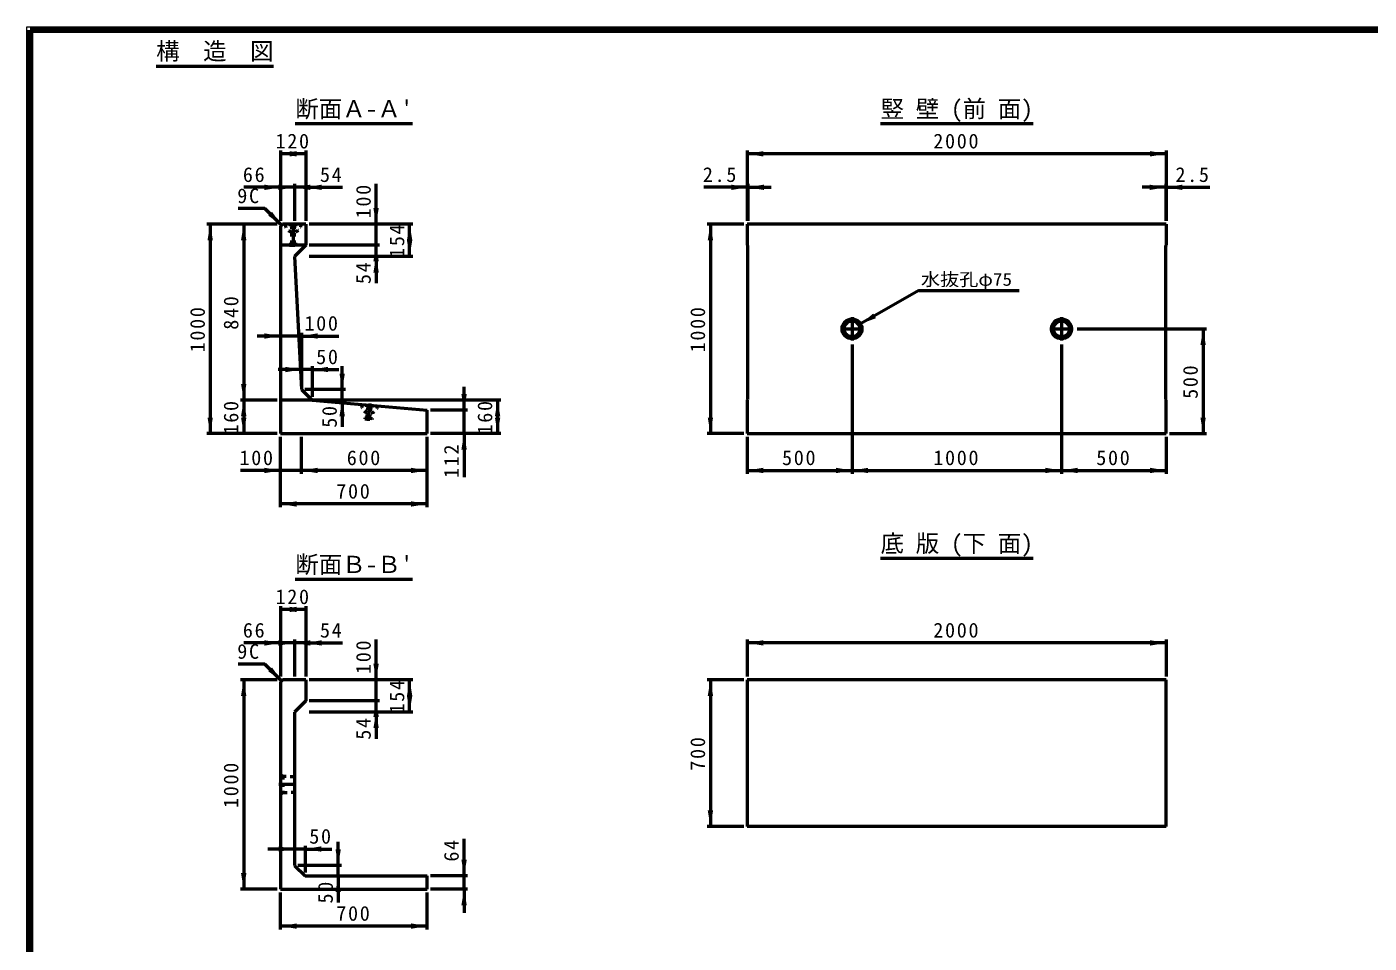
# Model space of a CAD drawing. Units: millimetres, scale not verified. Extents: x 100 to 4105, y 100 to 2870.
# Drawn here: x 100 to 2102, y 1503 to 2870 of the extents above; entities that cross this region are included whole.
import ezdxf
from ezdxf.enums import TextEntityAlignment as Align

# ---------------------------------------------------------------- set-up
doc = ezdxf.new("R2010")
doc.units = ezdxf.units.MM
doc.header["$LTSCALE"] = 5
doc.linetypes.add('USER2', pattern=[13.4, 10, -1.2, 1, -1.2])
doc.linetypes.add('USER3', pattern=[2.2, 1, -1.2])
doc.layers.add('V-nasSTD', color=7, linetype='Continuous', lineweight=50)
doc.styles.add('ＭＳ ゴシック', font='')
doc.styles.get('ＭＳ ゴシック').set_extended_font_data('MS Gothic')

msp = doc.modelspace()

# ---------------------------------------------------------------- hatches: boundary and pattern name
at = {"layer": 'V-nasSTD'}
for points in [[(502.53, 2680.532), (502.53, 2676.532), (478.53, 2680.532), (502.53, 2684.532)], [(492.03, 2680.532), (492.03, 2684.532), (516.03, 2680.532), (492.03, 2676.532)], [(1198.78, 2680.532), (1198.78, 2676.532), (1174.78, 2680.532), (1198.78, 2684.532)], [(1775.78, 2680.532), (1775.78, 2684.532), (1799.78, 2680.532), (1775.78, 2676.532)], [(454.53, 2630.532), (454.53, 2626.532), (478.53, 2630.532), (454.53, 2634.532)], [(475.155, 2630.532), (475.155, 2626.532), (499.155, 2630.532), (475.155, 2634.532)], [(523.155, 2630.532), (523.155, 2626.532), (499.155, 2630.532), (523.155, 2634.532)], [(540.03, 2630.532), (540.03, 2626.532), (516.03, 2630.532), (540.03, 2634.532)], [(1150.78, 2630.532), (1150.78, 2634.532), (1174.78, 2630.532), (1150.78, 2626.532)], [(1199.561, 2630.532), (1199.561, 2626.532), (1175.561, 2630.532), (1199.561, 2634.532)], [(1774.998, 2630.532), (1774.998, 2626.532), (1798.998, 2630.532), (1774.998, 2634.532)], [(1823.78, 2630.532), (1823.78, 2634.532), (1799.78, 2630.532), (1823.78, 2626.532)], [(462.965, 2591.096), (465.794, 2593.924), (479.936, 2574.125), (460.137, 2588.267)], [(621.03, 2599.532), (625.03, 2599.532), (621.03, 2575.532), (617.03, 2599.532)], [(373.53, 2551.532), (369.53, 2551.532), (373.53, 2575.532), (377.53, 2551.532)], [(423.53, 2551.532), (419.53, 2551.532), (423.53, 2575.532), (427.53, 2551.532)], [(671.03, 2551.532), (675.03, 2551.532), (671.03, 2575.532), (667.03, 2551.532)], [(1119.78, 2551.532), (1115.78, 2551.532), (1119.78, 2575.532), (1123.78, 2551.532)], [(621.03, 2520.282), (625.03, 2520.282), (621.03, 2544.282), (617.03, 2520.282)], [(671.03, 2551.407), (675.03, 2551.407), (671.03, 2527.407), (667.03, 2551.407)], [(621.03, 2503.407), (625.03, 2503.407), (621.03, 2527.407), (617.03, 2503.407)], [(1364.669, 2438.703), (1366.669, 2435.239), (1343.885, 2426.703), (1362.669, 2442.168)], [(454.53, 2408.657), (454.53, 2404.657), (478.53, 2408.657), (454.53, 2412.657)], [(533.78, 2408.657), (533.78, 2412.657), (509.78, 2408.657), (533.78, 2404.657)], [(1854.78, 2395.282), (1858.78, 2395.282), (1854.78, 2419.282), (1850.78, 2395.282)], [(485.78, 2358.657), (485.78, 2354.657), (509.78, 2358.657), (485.78, 2362.657)], [(549.405, 2358.657), (549.405, 2362.657), (525.405, 2358.657), (549.405, 2354.657)], [(570.405, 2352.657), (566.405, 2352.657), (570.405, 2328.657), (574.405, 2352.657)], [(423.53, 2337.032), (427.53, 2337.032), (423.53, 2313.032), (419.53, 2337.032)], [(423.53, 2289.032), (419.53, 2289.032), (423.53, 2313.032), (427.53, 2289.032)], [(570.405, 2289.032), (574.405, 2289.032), (570.405, 2313.032), (566.405, 2289.032)], [(752.28, 2322.032), (748.28, 2322.032), (752.28, 2298.032), (756.28, 2322.032)], [(802.28, 2289.032), (798.28, 2289.032), (802.28, 2313.032), (806.28, 2289.032)], [(373.53, 2287.032), (377.53, 2287.032), (373.53, 2263.032), (369.53, 2287.032)], [(423.53, 2287.032), (427.53, 2287.032), (423.53, 2263.032), (419.53, 2287.032)], [(802.28, 2287.032), (806.28, 2287.032), (802.28, 2263.032), (798.28, 2287.032)], [(1119.78, 2287.032), (1123.78, 2287.032), (1119.78, 2263.032), (1115.78, 2287.032)], [(1854.78, 2287.032), (1850.78, 2287.032), (1854.78, 2263.032), (1858.78, 2287.032)], [(752.28, 2239.032), (756.28, 2239.032), (752.28, 2263.032), (748.28, 2239.032)], [(454.53, 2208.032), (454.53, 2204.032), (478.53, 2208.032), (454.53, 2212.032)], [(533.78, 2208.032), (533.78, 2204.032), (509.78, 2208.032), (533.78, 2212.032)], [(673.28, 2208.032), (673.28, 2212.032), (697.28, 2208.032), (673.28, 2204.032)], [(1198.78, 2208.032), (1198.78, 2204.032), (1174.78, 2208.032), (1198.78, 2212.032)], [(1307.03, 2208.032), (1307.03, 2212.032), (1331.03, 2208.032), (1307.03, 2204.032)], [(1355.03, 2208.032), (1355.03, 2204.032), (1331.03, 2208.032), (1355.03, 2212.032)], [(1619.53, 2208.032), (1619.53, 2212.032), (1643.53, 2208.032), (1619.53, 2204.032)], [(1667.53, 2208.032), (1667.53, 2204.032), (1643.53, 2208.032), (1667.53, 2212.032)], [(1775.78, 2208.032), (1775.78, 2212.032), (1799.78, 2208.032), (1775.78, 2204.032)], [(502.53, 2158.032), (502.53, 2154.032), (478.53, 2158.032), (502.53, 2162.032)], [(673.28, 2158.032), (673.28, 2162.032), (697.28, 2158.032), (673.28, 2154.032)], [(502.53, 2000.66), (502.53, 1996.66), (478.53, 2000.66), (502.53, 2004.66)], [(492.03, 2000.66), (492.03, 2004.66), (516.03, 2000.66), (492.03, 1996.66)], [(454.53, 1950.66), (454.53, 1946.66), (478.53, 1950.66), (454.53, 1954.66)], [(475.155, 1950.66), (475.155, 1946.66), (499.155, 1950.66), (475.155, 1954.66)], [(523.155, 1950.66), (523.155, 1946.66), (499.155, 1950.66), (523.155, 1954.66)], [(540.03, 1950.66), (540.03, 1946.66), (516.03, 1950.66), (540.03, 1954.66)], [(1198.78, 1950.728), (1198.78, 1946.728), (1174.78, 1950.728), (1198.78, 1954.728)], [(1775.78, 1950.728), (1775.78, 1954.728), (1799.78, 1950.728), (1775.78, 1946.728)], [(462.965, 1911.225), (465.794, 1914.053), (479.936, 1894.254), (460.137, 1908.396)], [(621.03, 1919.66), (625.03, 1919.66), (621.03, 1895.66), (617.03, 1919.66)], [(423.53, 1871.66), (419.53, 1871.66), (423.53, 1895.66), (427.53, 1871.66)], [(671.03, 1871.66), (675.03, 1871.66), (671.03, 1895.66), (667.03, 1871.66)], [(1119.78, 1871.728), (1115.78, 1871.728), (1119.78, 1895.728), (1123.78, 1871.728)], [(621.03, 1840.41), (625.03, 1840.41), (621.03, 1864.41), (617.03, 1840.41)], [(671.03, 1871.535), (675.03, 1871.535), (671.03, 1847.535), (667.03, 1871.535)], [(621.03, 1823.535), (625.03, 1823.535), (621.03, 1847.535), (617.03, 1823.535)], [(1119.78, 1700.978), (1123.78, 1700.978), (1119.78, 1676.978), (1115.78, 1700.978)], [(475.467, 1643.16), (475.467, 1639.16), (499.467, 1643.16), (475.467, 1647.16)], [(539.092, 1643.16), (539.092, 1647.16), (515.092, 1643.16), (539.092, 1639.16)], [(564.467, 1642.785), (560.467, 1642.785), (564.467, 1618.785), (568.467, 1642.785)], [(752.28, 1627.16), (756.28, 1627.16), (752.28, 1603.16), (748.28, 1627.16)], [(423.53, 1607.16), (427.53, 1607.16), (423.53, 1583.16), (419.53, 1607.16)], [(564.467, 1579.16), (568.467, 1579.16), (564.467, 1603.16), (560.467, 1579.16)], [(752.28, 1559.16), (748.28, 1559.16), (752.28, 1583.16), (756.28, 1559.16)], [(502.53, 1528.16), (502.53, 1524.16), (478.53, 1528.16), (502.53, 1532.16)], [(673.28, 1528.16), (673.28, 1532.16), (697.28, 1528.16), (673.28, 1524.16)]]:
    msp.add_hatch(color=256, dxfattribs=at).paths.add_polyline_path(points)

# ---------------------------------------------------------------- linework, layer by layer
at = {"layer": 'V-nasSTD', "lineweight": 100}
for p, q in [((105, 2865), (105, 105)), ((4100, 2865), (105, 2865))]:
    msp.add_line(p, q, dxfattribs=at)
at = {"layer": 'V-nasSTD'}
for p, q in [((292.983, 2811.551), (467.983, 2811.551)), ((500.405, 2725.532), (675.405, 2725.532)), ((1373.53, 2725.532), (1601.03, 2725.532)), ((478.53, 2685.532), (478.53, 2580.532)), ((516.03, 2685.532), (516.03, 2580.532)), ((1174.78, 2685.532), (1174.78, 2580.532)), ((1799.78, 2685.532), (1799.78, 2580.532)), ((516.03, 2680.532), (478.53, 2680.532)), ((1799.78, 2680.532), (1174.78, 2680.532)), ((478.53, 2630.532), (423.53, 2630.532)), ((499.155, 2630.532), (478.53, 2630.532)), ((499.155, 2635.532), (499.155, 2580.532)), ((516.03, 2630.532), (499.155, 2630.532)), ((516.03, 2630.532), (571.03, 2630.532)), ((621.03, 2575.532), (621.03, 2635.532)), ((1174.78, 2630.532), (1109.78, 2630.532)), ((1175.561, 2630.532), (1174.78, 2630.532)), ((1175.561, 2635.532), (1175.561, 2580.532)), ((1175.561, 2630.532), (1210.561, 2630.532)), ((1798.998, 2630.532), (1763.998, 2630.532)), ((1798.998, 2635.532), (1798.998, 2580.532)), ((1798.998, 2630.532), (1799.78, 2630.532)), ((1799.78, 2630.532), (1864.78, 2630.532)), ((455.187, 2598.874), (415.187, 2598.874)), ((479.936, 2574.125), (455.187, 2598.874)), ((473.53, 2575.532), (368.53, 2575.532)), ((373.53, 2575.532), (373.53, 2263.032)), ((423.53, 2575.532), (423.53, 2313.032)), ((481.342, 2575.532), (478.53, 2572.719)), ((478.53, 2572.719), (478.53, 2263.032)), ((516.03, 2575.532), (481.342, 2575.532)), ((516.03, 2575.532), (516.03, 2544.282)), ((676.03, 2575.532), (521.03, 2575.532)), ((621.03, 2544.282), (621.03, 2575.532)), ((671.03, 2527.407), (671.03, 2575.532)), ((1169.78, 2575.532), (1114.78, 2575.532)), ((1119.78, 2575.532), (1119.78, 2263.032)), ((1799.78, 2575.532), (1174.78, 2575.532)), ((1174.78, 2575.532), (1174.78, 2544.282)), ((1799.78, 2575.532), (1799.78, 2544.282)), ((516.03, 2544.282), (478.53, 2544.282)), ((516.03, 2544.282), (499.155, 2527.407)), ((626.03, 2544.282), (521.03, 2544.282)), ((621.03, 2527.407), (621.03, 2544.282)), ((1174.78, 2544.282), (1175.561, 2543.5)), ((1175.561, 2313.813), (1175.561, 2543.5)), ((1799.78, 2544.282), (1798.998, 2543.5)), ((1798.998, 2313.813), (1798.998, 2543.5)), ((499.155, 2527.407), (509.78, 2328.657)), ((676.03, 2527.407), (521.03, 2527.407)), ((621.03, 2527.407), (621.03, 2487.407)), ((1430.487, 2476.703), (1343.885, 2426.703)), ((1430.487, 2476.703), (1580.487, 2476.703)), ((478.53, 2408.657), (443.53, 2408.657)), ((509.78, 2408.657), (478.53, 2408.657)), ((509.78, 2413.657), (509.78, 2328.657)), ((509.78, 2408.657), (565.405, 2408.657)), ((1666.78, 2419.282), (1859.78, 2419.282)), ((1854.78, 2419.282), (1854.78, 2263.032)), ((1331.03, 2396.032), (1331.03, 2203.032)), ((1643.53, 2396.032), (1643.53, 2203.032)), ((525.405, 2363.657), (525.405, 2318.032)), ((570.405, 2328.657), (570.405, 2363.657)), ((509.78, 2358.657), (474.78, 2358.657)), ((525.405, 2358.657), (509.78, 2358.657)), ((525.405, 2358.657), (565.405, 2358.657)), ((509.78, 2328.657), (525.405, 2313.032)), ((575.405, 2328.657), (514.78, 2328.657)), ((570.405, 2313.032), (570.405, 2328.657)), ((752.28, 2298.032), (752.28, 2333.032)), ((473.53, 2313.032), (418.53, 2313.032)), ((423.53, 2313.032), (423.53, 2263.032)), ((525.405, 2313.032), (478.53, 2313.032)), ((525.405, 2313.032), (697.28, 2298.032)), ((807.28, 2313.032), (525.405, 2313.032)), ((570.405, 2313.032), (570.405, 2273.032)), ((802.28, 2313.032), (802.28, 2263.032)), ((1174.78, 2313.032), (1175.561, 2313.813)), ((1174.78, 2313.032), (1174.78, 2263.032)), ((1799.78, 2313.032), (1798.998, 2313.813)), ((1799.78, 2263.032), (1799.78, 2313.032)), ((697.28, 2263.032), (697.28, 2298.032)), ((757.28, 2298.032), (702.28, 2298.032)), ((752.28, 2263.032), (752.28, 2298.032)), ((473.53, 2263.032), (368.53, 2263.032)), ((478.53, 2263.032), (697.28, 2263.032)), ((807.28, 2263.032), (702.28, 2263.032)), ((752.28, 2263.032), (752.28, 2198.032)), ((1169.78, 2263.032), (1114.78, 2263.032)), ((1174.78, 2263.032), (1799.78, 2263.032)), ((1804.78, 2263.032), (1859.78, 2263.032)), ((478.53, 2153.032), (478.53, 2258.032)), ((509.78, 2203.032), (509.78, 2258.032)), ((697.28, 2153.032), (697.28, 2258.032)), ((1174.78, 2258.032), (1174.78, 2203.032)), ((1799.78, 2258.032), (1799.78, 2203.032)), ((478.53, 2208.032), (418.53, 2208.032)), ((509.78, 2208.032), (478.53, 2208.032)), ((697.28, 2208.032), (509.78, 2208.032)), ((1174.78, 2208.032), (1331.03, 2208.032)), ((1331.03, 2208.032), (1643.53, 2208.032)), ((1643.53, 2208.032), (1799.78, 2208.032)), ((697.28, 2158.032), (478.53, 2158.032)), ((1373.53, 2076.978), (1601.03, 2076.978)), ((500.405, 2045.66), (675.405, 2045.66)), ((478.53, 2005.66), (478.53, 1900.66)), ((516.03, 2005.66), (516.03, 1900.66)), ((516.03, 2000.66), (478.53, 2000.66)), ((478.53, 1950.66), (423.53, 1950.66)), ((499.155, 1950.66), (478.53, 1950.66)), ((499.155, 1955.66), (499.155, 1900.66)), ((516.03, 1950.66), (499.155, 1950.66)), ((516.03, 1950.66), (571.03, 1950.66)), ((621.03, 1895.66), (621.03, 1955.66)), ((1174.78, 1955.728), (1174.78, 1900.728)), ((1799.78, 1950.728), (1174.78, 1950.728)), ((1799.78, 1955.728), (1799.78, 1900.728)), ((455.187, 1919.003), (415.187, 1919.003)), ((479.936, 1894.254), (455.187, 1919.003)), ((473.53, 1895.66), (418.53, 1895.66)), ((423.53, 1895.66), (423.53, 1583.16)), ((481.342, 1895.66), (478.53, 1892.848)), ((478.53, 1892.848), (478.53, 1583.16)), ((516.03, 1895.66), (481.342, 1895.66)), ((516.03, 1895.66), (516.03, 1864.41)), ((676.03, 1895.66), (521.03, 1895.66)), ((621.03, 1864.41), (621.03, 1895.66)), ((671.03, 1847.535), (671.03, 1895.66)), ((1169.78, 1895.728), (1114.78, 1895.728)), ((1119.78, 1895.728), (1119.78, 1676.978)), ((1174.78, 1895.728), (1174.78, 1676.978)), ((1799.78, 1895.728), (1174.78, 1895.728)), ((1799.78, 1676.978), (1799.78, 1895.728)), ((516.03, 1864.41), (499.155, 1847.535)), ((626.03, 1864.41), (521.03, 1864.41)), ((621.03, 1847.535), (621.03, 1864.41)), ((499.155, 1847.535), (499.155, 1618.785)), ((676.03, 1847.535), (521.03, 1847.535)), ((621.03, 1847.535), (621.03, 1807.535)), ((1169.78, 1676.978), (1114.78, 1676.978)), ((1799.78, 1676.978), (1174.78, 1676.978)), ((499.467, 1643.16), (459.467, 1643.16)), ((515.092, 1643.16), (499.467, 1643.16)), ((515.092, 1648.16), (515.092, 1608.16)), ((515.092, 1643.16), (555.092, 1643.16)), ((564.467, 1618.785), (564.467, 1653.785)), ((752.28, 1603.16), (752.28, 1658.16)), ((499.155, 1618.785), (515.092, 1603.16)), ((569.467, 1618.785), (504.467, 1618.785)), ((515.092, 1603.16), (697.28, 1603.16)), ((564.467, 1603.16), (564.467, 1618.785)), ((564.467, 1603.16), (564.467, 1563.16)), ((697.28, 1583.16), (697.28, 1603.16)), ((757.28, 1603.16), (702.28, 1603.16)), ((752.28, 1583.16), (752.28, 1603.16)), ((473.53, 1583.16), (418.53, 1583.16)), ((478.53, 1583.16), (697.28, 1583.16)), ((757.28, 1583.16), (702.28, 1583.16)), ((752.28, 1583.16), (752.28, 1548.16)), ((478.53, 1523.16), (478.53, 1578.16)), ((697.28, 1523.16), (697.28, 1578.16)), ((697.28, 1528.16), (478.53, 1528.16))]:
    msp.add_line(p, q, dxfattribs=at)
at = {"layer": 'V-nasSTD', "linetype": 'USER3'}
for p, q in [((493.373, 2572.407), (493.373, 2575.532)), ((493.373, 2575.532), (501.186, 2575.532)), ((493.373, 2572.407), (501.186, 2572.407)), ((493.373, 2572.407), (495.092, 2571.782)), ((495.092, 2546.157), (495.092, 2571.782)), ((495.092, 2571.782), (499.467, 2571.782)), ((499.467, 2571.782), (501.186, 2572.407)), ((499.467, 2546.157), (499.467, 2571.782)), ((501.186, 2572.407), (501.186, 2575.532)), ((491.811, 2545.844), (495.092, 2546.157)), ((491.811, 2545.844), (502.748, 2545.844)), ((491.811, 2545.844), (491.811, 2544.282)), ((491.811, 2544.282), (502.748, 2544.282)), ((499.467, 2546.157), (502.748, 2545.844)), ((502.748, 2545.844), (502.748, 2544.282)), ((607.179, 2302.758), (607.451, 2305.871)), ((607.451, 2305.871), (615.234, 2305.192)), ((614.962, 2302.079), (615.234, 2305.192)), ((604.182, 2286.394), (604.047, 2284.837)), ((604.047, 2284.837), (614.943, 2283.887)), ((604.182, 2286.394), (607.478, 2286.42)), ((604.182, 2286.394), (615.078, 2285.443)), ((607.179, 2302.758), (614.962, 2302.079)), ((607.179, 2302.758), (608.837, 2301.986)), ((607.478, 2286.42), (608.837, 2301.986)), ((608.837, 2301.986), (613.195, 2301.606)), ((611.837, 2286.04), (613.195, 2301.606)), ((611.837, 2286.04), (615.078, 2285.443)), ((613.195, 2301.606), (614.962, 2302.079)), ((615.078, 2285.443), (614.943, 2283.887)), ((481.655, 1751.91), (478.53, 1754.254)), ((481.655, 1751.91), (499.155, 1751.129)), ((481.655, 1751.91), (481.655, 1726.91)), ((481.655, 1726.91), (478.53, 1724.567)), ((499.155, 1727.692), (481.655, 1726.91))]:
    msp.add_line(p, q, dxfattribs=at)
at = {"layer": 'V-nasSTD', "linetype": 'USER2'}
for p, q in [((497.28, 2578.032), (497.28, 2541.782)), ((1331.03, 2436.625), (1331.03, 2401.938)), ((1643.53, 2436.625), (1643.53, 2401.938)), ((1313.686, 2419.282), (1348.373, 2419.282)), ((1626.186, 2419.282), (1660.873, 2419.282)), ((611.56, 2308.022), (609.277, 2281.871)), ((501.655, 1739.41), (476.03, 1739.41))]:
    msp.add_line(p, q, dxfattribs=at)
at = {"layer": 'V-nasSTD', "lineweight": 13}
msp.add_lwpolyline([(100, 100), (100, 2870), (4105, 2870), (4105, 100)], close=True, dxfattribs=at)
at = {"layer": 'V-nasSTD'}
for centre, radius in [((1331.03, 2419.282), 14.844), ((1331.03, 2419.282), 12.5), ((1331.03, 2419.282), 11.719), ((1643.53, 2419.282), 14.844), ((1643.53, 2419.282), 12.5), ((1643.53, 2419.282), 11.719)]:
    msp.add_circle(centre, radius, dxfattribs=at)
at = {"layer": 'V-nasSTD', "linetype": 'USER3'}
for centre, start, end in [((497.28, 2575.848), 181.5077, 358.4923), ((611.37, 2305.847), 176.51992, 353.50453)]:
    msp.add_arc(centre, 12.035, start, end, dxfattribs=at)

# ---------------------------------------------------------------- texts
at = {"layer": 'V-nasSTD', "style": 'ＭＳ ゴシック'}
for s, p in [('構\u3000造\u3000図', (380.483, 2846.551)), ("断面Ａ-Ａ'", (587.905, 2760.532)), ('竪 壁 (前 面)', (1487.28, 2760.532)), ('底 版 (下 面)', (1487.28, 2111.978)), ("断面Ｂ-Ｂ'", (587.905, 2080.66))]:
    msp.add_text(s, height=25.66, dxfattribs=at).set_placement(p, align=Align.TOP_CENTER)
at = {"layer": 'V-nasSTD', "style": 'ＭＳ ゴシック', "width": 1.1}
msp.add_text('水抜孔φ75', height=19.06, dxfattribs=at).set_placement((1501.737, 2502.703), align=Align.TOP_CENTER)
at = {"layer": 'V-nasSTD', "char_height": 21.99, "attachment_point": 2, "style": 'ＭＳ ゴシック'}
for s, insert in [('\\T1.17;120', (497.28, 2710.532)), ('\\T1.17;2000', (1487.28, 2710.532)), ('\\T1.17;66', (439.78, 2660.532)), ('\\T1.17;54', (554.78, 2660.532)), ('\\T1.17;2.5', (1134.78, 2660.532)), ('\\T1.17;2.5', (1839.78, 2660.532)), ('\\T1.17;9C', (431.437, 2628.874)), ('\\T1.17;100', (540.405, 2438.657)), ('\\T1.17;50', (549.155, 2388.657)), ('\\T1.17;100', (443.53, 2238.032)), ('\\T1.17;600', (603.53, 2238.032)), ('\\T1.17;500', (1252.905, 2238.032)), ('\\T1.17;1000', (1487.28, 2238.032)), ('\\T1.17;500', (1721.655, 2238.032)), ('\\T1.17;700', (587.905, 2188.032)), ('\\T1.17;120', (497.28, 2030.66)), ('\\T1.17;66', (439.78, 1980.66)), ('\\T1.17;54', (554.78, 1980.66)), ('\\T1.17;2000', (1487.28, 1980.728)), ('\\T1.17;9C', (431.437, 1949.003)), ('\\T1.17;50', (538.842, 1673.16)), ('\\T1.17;700', (587.905, 1558.16))]:
    msp.add_mtext(s, dxfattribs=dict(at, insert=insert))
at = {"layer": 'V-nasSTD', "char_height": 21.99, "attachment_point": 2, "rotation": 90, "style": 'ＭＳ ゴシック'}
for s, insert in [('\\T1.17;100', (591.03, 2610.532)), ('\\T1.17;154', (641.03, 2551.469)), ('\\T1.17;54', (591.03, 2503.657)), ('\\T1.17;840', (393.53, 2444.282)), ('\\T1.17;1000', (343.53, 2419.282)), ('\\T1.17;1000', (1089.78, 2419.282)), ('\\T1.17;500', (1824.78, 2341.157)), ('\\T1.17;160', (393.53, 2288.032)), ('\\T1.17;160', (772.28, 2288.032)), ('\\T1.17;50', (540.405, 2289.282)), ('\\T1.17;112', (722.28, 2223.032)), ('\\T1.17;100', (591.03, 1930.66)), ('\\T1.17;154', (641.03, 1871.598)), ('\\T1.17;54', (591.03, 1823.785)), ('\\T1.17;700', (1089.78, 1786.353)), ('\\T1.17;1000', (393.53, 1739.41)), ('\\T1.17;64', (722.28, 1641.91)), ('\\T1.17;50', (534.467, 1579.41))]:
    msp.add_mtext(s, dxfattribs=dict(at, insert=insert))

doc.saveas('drawing.dxf')
